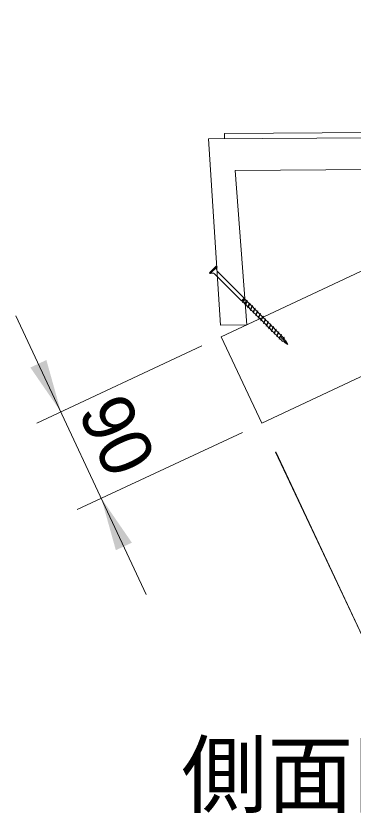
# Model space of a CAD drawing. Units: millimetres at full size, sheet at 1:20; some dimension numbers follow another scale. Extents: x 200 to 8200, y 200 to 5740.
# Drawn here: x 965 to 1283, y 879 to 1630 of the extents above; entities that cross this region are included whole.
import ezdxf
from ezdxf.enums import TextEntityAlignment as Align

# ---------------------------------------------------------------- set-up
doc = ezdxf.new("R2010")
doc.units = ezdxf.units.MM
doc.header["$LTSCALE"] = 20
for name, color, linetype, lineweight in [('コーススレッド', 7, 'Continuous', 18), ('寸法', 7, 'Continuous', 13), ('縮尺', 7, 'Continuous', 15), ('角材', 7, 'Continuous', 18), ('階段本体', 7, 'Continuous', 18)]:
    doc.layers.add(name, color=color, linetype=linetype, lineweight=lineweight)
doc.styles.add('ＭＳ Ｐゴシック', font='')
doc.styles.get('ＭＳ Ｐゴシック').set_extended_font_data('MS PGothic')

# ---------------------------------------------------------------- blocks, each defined once
blk = doc.blocks.new('filled_arrow')
at = {"color": 0, "linetype": 'Continuous', "lineweight": -2}
blk.add_solid([(7.5, 1.25), (0, 0), (7.5, -1.25)], dxfattribs=at)

msp = doc.modelspace()

# ---------------------------------------------------------------- linework, layer by layer
at = {"layer": 'コーススレッド'}
for p, q in [((1154.16, 1394.34), (1147.79, 1387.98)), ((1154.87, 1393.63), (1148.5, 1387.27)), ((1154.16, 1394.34), (1154.87, 1393.63)), ((1147.79, 1387.98), (1148.5, 1387.27)), ((1152.6, 1387.13), (1178.06, 1361.67)), ((1155.01, 1389.53), (1180.46, 1364.08)), ((1178.06, 1361.67), (1180.46, 1364.08)), ((1178.06, 1361.67), (1178.34, 1361.68)), ((1178.34, 1361.68), (1179.04, 1360.97)), ((1180.85, 1364.47), (1178.91, 1360.05)), ((1179.04, 1360.97), (1178.91, 1360.05)), ((1178.91, 1360.05), (1179.64, 1360.37)), ((1180.46, 1364.08), (1179.04, 1360.97)), ((1180.72, 1363.54), (1179.42, 1360.59)), ((1179.42, 1360.59), (1181.52, 1358.5)), ((1180.85, 1364.47), (1180.46, 1364.08)), ((1180.85, 1364.47), (1180.72, 1363.54)), ((1180.72, 1363.54), (1182.81, 1361.44)), ((1183.33, 1361.99), (1181.38, 1357.57)), ((1182.81, 1361.44), (1181.52, 1358.5)), ((1183.19, 1361.06), (1181.9, 1358.12)), ((1182.59, 1361.67), (1183.33, 1361.99)), ((1183.33, 1361.99), (1183.19, 1361.06)), ((1183.19, 1361.06), (1185.29, 1358.97)), ((1181.52, 1358.5), (1181.38, 1357.57)), ((1181.38, 1357.57), (1182.12, 1357.9)), ((1181.9, 1358.12), (1183.99, 1356.02)), ((1185.8, 1359.52), (1183.86, 1355.1)), ((1183.99, 1356.02), (1183.86, 1355.1)), ((1183.86, 1355.1), (1184.59, 1355.42)), ((1185.29, 1358.97), (1183.99, 1356.02)), ((1185.67, 1358.59), (1184.37, 1355.64)), ((1184.37, 1355.64), (1186.47, 1353.55)), ((1185.06, 1359.19), (1185.8, 1359.52)), ((1185.8, 1359.52), (1185.67, 1358.59)), ((1185.67, 1358.59), (1187.76, 1356.49)), ((1188.28, 1357.04), (1186.33, 1352.62)), ((1186.47, 1353.55), (1186.33, 1352.62)), ((1186.33, 1352.62), (1187.07, 1352.95)), ((1187.76, 1356.49), (1186.47, 1353.55)), ((1188.14, 1356.12), (1186.85, 1353.17)), ((1186.85, 1353.17), (1188.94, 1351.07)), ((1187.54, 1356.72), (1188.28, 1357.04)), ((1188.28, 1357.04), (1188.14, 1356.12)), ((1188.14, 1356.12), (1190.24, 1354.02)), ((1190.75, 1354.57), (1188.81, 1350.15)), ((1190.24, 1354.02), (1188.94, 1351.07)), ((1190.62, 1353.64), (1189.32, 1350.69)), ((1190.01, 1354.24), (1190.75, 1354.57)), ((1190.75, 1354.57), (1190.62, 1353.64)), ((1190.62, 1353.64), (1192.71, 1351.54)), ((1193.23, 1352.09), (1191.28, 1347.67)), ((1192.49, 1351.77), (1193.23, 1352.09)), ((1193.23, 1352.09), (1193.09, 1351.17)), ((1188.94, 1351.07), (1188.81, 1350.15)), ((1188.81, 1350.15), (1189.54, 1350.47)), ((1189.32, 1350.69), (1191.42, 1348.6)), ((1191.42, 1348.6), (1191.28, 1347.67)), ((1191.28, 1347.67), (1192.02, 1348)), ((1192.71, 1351.54), (1191.42, 1348.6)), ((1193.09, 1351.17), (1191.79, 1348.22)), ((1191.79, 1348.22), (1193.89, 1346.12)), ((1193.09, 1351.17), (1195.19, 1349.07)), ((1195.7, 1349.62), (1193.76, 1345.2)), ((1193.89, 1346.12), (1193.76, 1345.2)), ((1193.76, 1345.2), (1194.49, 1345.52)), ((1195.19, 1349.07), (1193.89, 1346.12)), ((1195.57, 1348.69), (1194.27, 1345.74)), ((1194.27, 1345.74), (1196.37, 1343.65)), ((1194.96, 1349.29), (1195.7, 1349.62)), ((1195.7, 1349.62), (1195.57, 1348.69)), ((1195.57, 1348.69), (1197.66, 1346.59)), ((1198.18, 1347.14), (1196.23, 1342.72)), ((1197.66, 1346.59), (1196.37, 1343.65)), ((1198.04, 1346.22), (1196.74, 1343.27)), ((1197.44, 1346.82), (1198.18, 1347.14)), ((1198.18, 1347.14), (1198.04, 1346.22)), ((1198.04, 1346.22), (1200.14, 1344.12)), ((1200.65, 1344.67), (1198.71, 1340.25)), ((1199.91, 1344.34), (1200.65, 1344.67)), ((1200.65, 1344.67), (1200.52, 1343.74)), ((1196.37, 1343.65), (1196.23, 1342.72)), ((1196.23, 1342.72), (1196.97, 1343.05)), ((1196.74, 1343.27), (1198.84, 1341.17)), ((1198.84, 1341.17), (1198.71, 1340.25)), ((1198.71, 1340.25), (1199.44, 1340.57)), ((1200.14, 1344.12), (1198.84, 1341.17)), ((1200.52, 1343.74), (1199.22, 1340.79)), ((1199.22, 1340.79), (1201.32, 1338.7)), ((1200.52, 1343.74), (1202.61, 1341.65)), ((1203.13, 1342.19), (1201.18, 1337.77)), ((1201.32, 1338.7), (1201.18, 1337.77)), ((1201.18, 1337.77), (1201.92, 1338.1)), ((1202.61, 1341.65), (1201.32, 1338.7)), ((1202.99, 1341.27), (1201.69, 1338.32)), ((1201.69, 1338.32), (1203.79, 1336.22)), ((1202.39, 1341.87), (1203.13, 1342.19)), ((1203.13, 1342.19), (1202.99, 1341.27)), ((1202.99, 1341.27), (1205.09, 1339.17)), ((1205.6, 1339.72), (1203.66, 1335.3)), ((1205.09, 1339.17), (1203.79, 1336.22)), ((1205.47, 1338.79), (1204.17, 1335.84)), ((1204.86, 1339.39), (1205.6, 1339.72)), ((1205.6, 1339.72), (1205.47, 1338.79)), ((1205.47, 1338.79), (1207.56, 1336.7)), ((1208.08, 1337.24), (1206.13, 1332.82)), ((1207.34, 1336.92), (1208.08, 1337.24)), ((1208.08, 1337.24), (1207.94, 1336.32)), ((1203.79, 1336.22), (1203.66, 1335.3)), ((1203.66, 1335.3), (1204.39, 1335.62)), ((1204.17, 1335.84), (1206.26, 1333.75)), ((1206.26, 1333.75), (1206.13, 1332.82)), ((1206.13, 1332.82), (1206.87, 1333.15)), ((1207.56, 1336.7), (1206.26, 1333.75)), ((1207.94, 1336.32), (1206.64, 1333.37)), ((1206.64, 1333.37), (1208.74, 1331.27)), ((1207.94, 1336.32), (1210.04, 1334.22)), ((1210.55, 1334.77), (1208.61, 1330.35)), ((1208.74, 1331.27), (1208.61, 1330.35)), ((1208.61, 1330.35), (1209.34, 1330.67)), ((1210.04, 1334.22), (1208.74, 1331.27)), ((1210.42, 1333.84), (1209.12, 1330.89)), ((1209.12, 1330.89), (1211.21, 1328.8)), ((1209.81, 1334.44), (1210.55, 1334.77)), ((1210.55, 1334.77), (1210.42, 1333.84)), ((1210.42, 1333.84), (1212.51, 1331.75)), ((1213.02, 1332.29), (1211.08, 1327.87)), ((1212.51, 1331.75), (1211.21, 1328.8)), ((1212.89, 1331.37), (1211.59, 1328.42)), ((1212.29, 1331.97), (1213.02, 1332.29)), ((1213.02, 1332.29), (1212.89, 1331.37)), ((1212.89, 1331.37), (1214.99, 1329.27)), ((1215.5, 1329.82), (1214.53, 1327.61)), ((1214.76, 1329.49), (1215.5, 1329.82)), ((1215.5, 1329.82), (1215.37, 1328.89)), ((1211.21, 1328.8), (1211.08, 1327.87)), ((1211.08, 1327.87), (1211.82, 1328.2)), ((1211.59, 1328.42), (1213.69, 1326.32)), ((1213.69, 1326.32), (1213.56, 1325.4)), ((1213.56, 1325.4), (1214.29, 1325.72)), ((1213.69, 1326.32), (1214, 1328.13)), ((1221.69, 1320.45), (1214, 1328.13)), ((1214.29, 1325.72), (1215.95, 1324.07)), ((1214.99, 1329.27), (1214.34, 1327.8)), ((1215.37, 1328.89), (1214.72, 1327.42)), ((1215.37, 1328.89), (1217.46, 1326.8)), ((1215.95, 1324.07), (1216.19, 1323.91)), ((1216.19, 1323.91), (1216.11, 1323.36)), ((1216.11, 1323.36), (1216.7, 1323.59)), ((1216.62, 1323.64), (1218.78, 1322.28)), ((1217.46, 1326.8), (1216.81, 1325.32)), ((1217.97, 1327.34), (1216.96, 1325.17)), ((1217.84, 1326.42), (1217.19, 1324.94)), ((1217.24, 1327.02), (1217.97, 1327.34)), ((1217.97, 1327.34), (1217.84, 1326.42)), ((1217.84, 1326.42), (1218.07, 1326.19)), ((1218.07, 1326.19), (1219.5, 1323.92)), ((1218.78, 1321.96), (1218.78, 1322.28)), ((1218.78, 1321.96), (1219.11, 1322.07)), ((1219.01, 1322.14), (1221.69, 1320.45)), ((1219.5, 1323.92), (1219.11, 1323.03)), ((1219.75, 1324.17), (1219.21, 1322.93)), ((1219.67, 1323.64), (1219.31, 1322.82)), ((1219.43, 1324.03), (1219.75, 1324.17)), ((1219.75, 1324.17), (1219.67, 1323.64)), ((1219.67, 1323.64), (1221.69, 1320.45))]:
    msp.add_line(p, q, dxfattribs=at)
for centre, radius, start, end in [((1158.15, 1391.69), 3.82, 149.45494, 214.49492), ((1150.44, 1383.9), 3.88, 56.13472, 119.91541)]:
    msp.add_arc(centre, radius, start, end, dxfattribs=at)
at = {"layer": '寸法'}
for p, q in [((965.36, 1347.54), (1088.2, 1084.84)), ((1140.64, 1319.11), (985.07, 1246.36)), ((1178.77, 1237.59), (1023.2, 1164.84))]:
    msp.add_line(p, q, dxfattribs=at)
at = {"layer": '寸法', "lineweight": 18}
for p, q in [((1210.01, 1219.08), (1341.96, 938.56)), ((1210.19, 1219.16), (1299.58, 1029.13))]:
    msp.add_line(p, q, dxfattribs=at)
at = {"layer": '角材'}
for p, q in [((1158.76, 1327.58), (3992.74, 2660.39)), ((1197.06, 1246.14), (4022.53, 2574.94)), ((1158.76, 1327.58), (1197.06, 1246.14))]:
    msp.add_line(p, q, dxfattribs=at)
at = {"layer": '階段本体'}
for p, q in [((1431.76, 1521.12), (1161.77, 1519.31)), ((1161.77, 1519.31), (1161.8, 1514.31)), ((1471.8, 1516.39), (1146.8, 1514.21)), ((1157.98, 1338.71), (1146.8, 1514.21)), ((1497, 1486.56), (1172.01, 1484.38)), ((1182.98, 1338.88), (1172.01, 1484.38)), ((1182.98, 1338.88), (1157.98, 1338.71))]:
    msp.add_line(p, q, dxfattribs=at)

# ---------------------------------------------------------------- block references
at = {"layer": '寸法', "xscale": 6.67, "yscale": 6.67}
for p, rotation in [((1007.72, 1256.95), 115.1), ((1045.84, 1175.43), 295.1)]:
    msp.add_blockref('filled_arrow', p, dxfattribs=dict(at, rotation=rotation))

# ---------------------------------------------------------------- texts
at = {"layer": '寸法', "style": 'ＭＳ Ｐゴシック'}
msp.add_text('90', height=49.49, rotation=295.062, dxfattribs=at).set_placement((1060.85, 1234.9), align=Align.MIDDLE_CENTER)
at = {"layer": '縮尺', "style": 'ＭＳ Ｐゴシック'}
msp.add_text('側面図\u3000S=1:20', height=59.38, dxfattribs=at).set_placement((1121.24, 867.63), align=Align.BOTTOM_LEFT)

doc.saveas('drawing.dxf')
